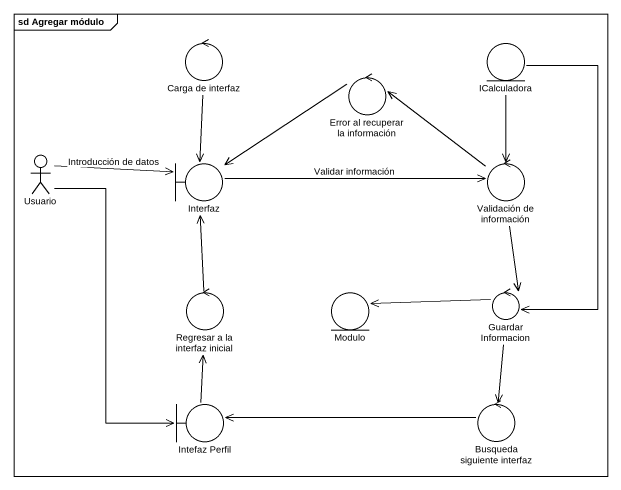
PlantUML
@startuml
mainframe sd Agregar módulo
control "Carga de interfaz" as Carga_de_interfaz
entity ICalculadora
control "Error al recuperar la información" as Error_al_recuperar_la
actor Usuario
boundary Interfaz
control "Validación de información" as Validación_de_información
control "Regresar a la interfaz inicial" as Regresar_a_la_interfaz
entity Modulo
control "Guardar Informacion" as Guardar_Informacion
boundary "Intefaz Perfil" as Intefaz_Perfil
control "Busqueda siguiente interfaz" as Busqueda_siguiente_interfaz
Carga_de_interfaz --> Interfaz
ICalculadora --> Validación_de_información
ICalculadora --> Guardar_Informacion
Error_al_recuperar_la -left-> Interfaz
Usuario -right-> Interfaz : Introducción de datos
Usuario --> Intefaz_Perfil
Interfaz -right-> Validación_de_información : Validar información
Validación_de_información -up-> Error_al_recuperar_la
Validación_de_información --> Guardar_Informacion
Regresar_a_la_interfaz -up-> Interfaz
Guardar_Informacion -left-> Modulo
Guardar_Informacion --> Busqueda_siguiente_interfaz
Intefaz_Perfil -up-> Regresar_a_la_interfaz
Busqueda_siguiente_interfaz -left-> Intefaz_Perfil
@enduml
